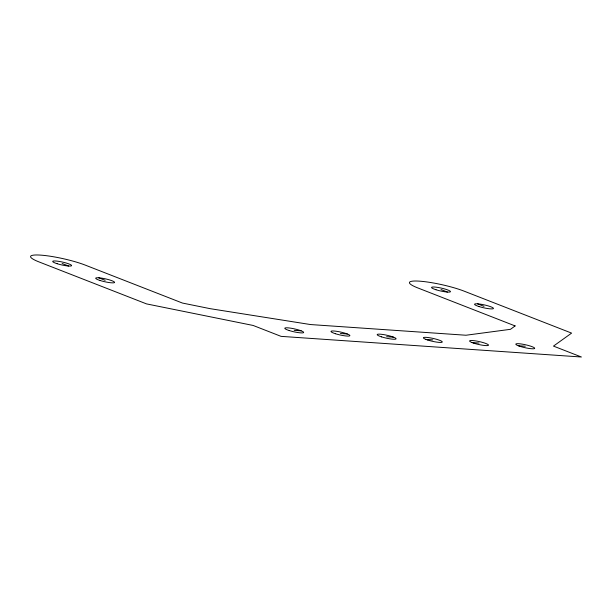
<?xml version="1.0" encoding="UTF-8"?>
<svg xmlns="http://www.w3.org/2000/svg" width="612" height="612" viewBox="0 0 612 612"><rect width="100%" height="100%" fill="white"/><g stroke="black" fill="none" stroke-linecap="round" stroke-linejoin="round"><path stroke-width="0.92" d="M294.227 330.35L301.158 330.824M340.433 333.525L347.364 333.999M386.639 336.699L393.57 337.181M425.914 339.4L432.845 339.874M472.112 342.575L479.043 343.057M518.318 345.749L525.249 346.231M441.007 289.553L447.456 292.069M477.559 303.827L484.008 306.344M62.141 263.512L68.59 266.029M98.685 277.787L105.134 280.304M515.105 325.921L510.484 329.317L465.969 335.238L310.513 324.551L210.161 308.67L182.437 303.055L85.236 265.103A32.321 4.942 12.6 0 0 40.637 255.12A32.321 4.942 12.6 0 0 39.038 261.928L146.528 303.896L253.154 325.462L281.076 336.363L581.4 357.003L553.477 346.101L571.6 333.112L464.11 291.144A32.321 4.942 12.6 0 0 419.511 281.16A32.321 4.942 12.6 0 0 417.904 287.969L515.105 325.921M427.819 340.073A9.693 1.484 12.6 0 0 442.3 341.993A9.693 1.484 12.6 0 0 428.408 337.572A9.693 1.484 12.6 0 0 427.819 340.073M335.407 333.716A9.693 1.484 12.6 0 0 349.896 335.644A9.693 1.484 12.6 0 0 335.996 331.214A9.693 1.484 12.6 0 0 335.407 333.716M474.017 343.248A9.693 1.484 12.6 0 0 488.506 345.168A9.693 1.484 12.6 0 0 474.606 340.746A9.693 1.484 12.6 0 0 474.017 343.248M520.223 346.423A9.693 1.484 12.6 0 0 534.712 348.343A9.693 1.484 12.6 0 0 520.812 343.921A9.693 1.484 12.6 0 0 520.223 346.423M381.613 336.891A9.693 1.484 12.6 0 0 396.102 338.818A9.693 1.484 12.6 0 0 382.202 334.389A9.693 1.484 12.6 0 0 381.613 336.891M289.208 330.541A9.693 1.484 12.6 0 0 303.69 332.469A9.693 1.484 12.6 0 0 289.797 328.04A9.693 1.484 12.6 0 0 289.208 330.541M57.115 263.703A9.693 1.484 12.6 0 0 71.596 265.631A9.693 1.484 12.6 0 0 57.704 261.202A9.693 1.484 12.6 0 0 57.115 263.703M100.108 280.495A9.693 1.484 12.6 0 0 114.597 282.423A9.693 1.484 12.6 0 0 100.697 277.993A9.693 1.484 12.6 0 0 100.108 280.495M435.981 289.744A9.693 1.484 12.6 0 0 450.47 291.672A9.693 1.484 12.6 0 0 436.57 287.242A9.693 1.484 12.6 0 0 435.981 289.744M478.982 306.536A9.693 1.484 12.6 0 0 493.463 308.463A9.693 1.484 12.6 0 0 479.571 304.034A9.693 1.484 12.6 0 0 478.982 306.536"/></g></svg>
